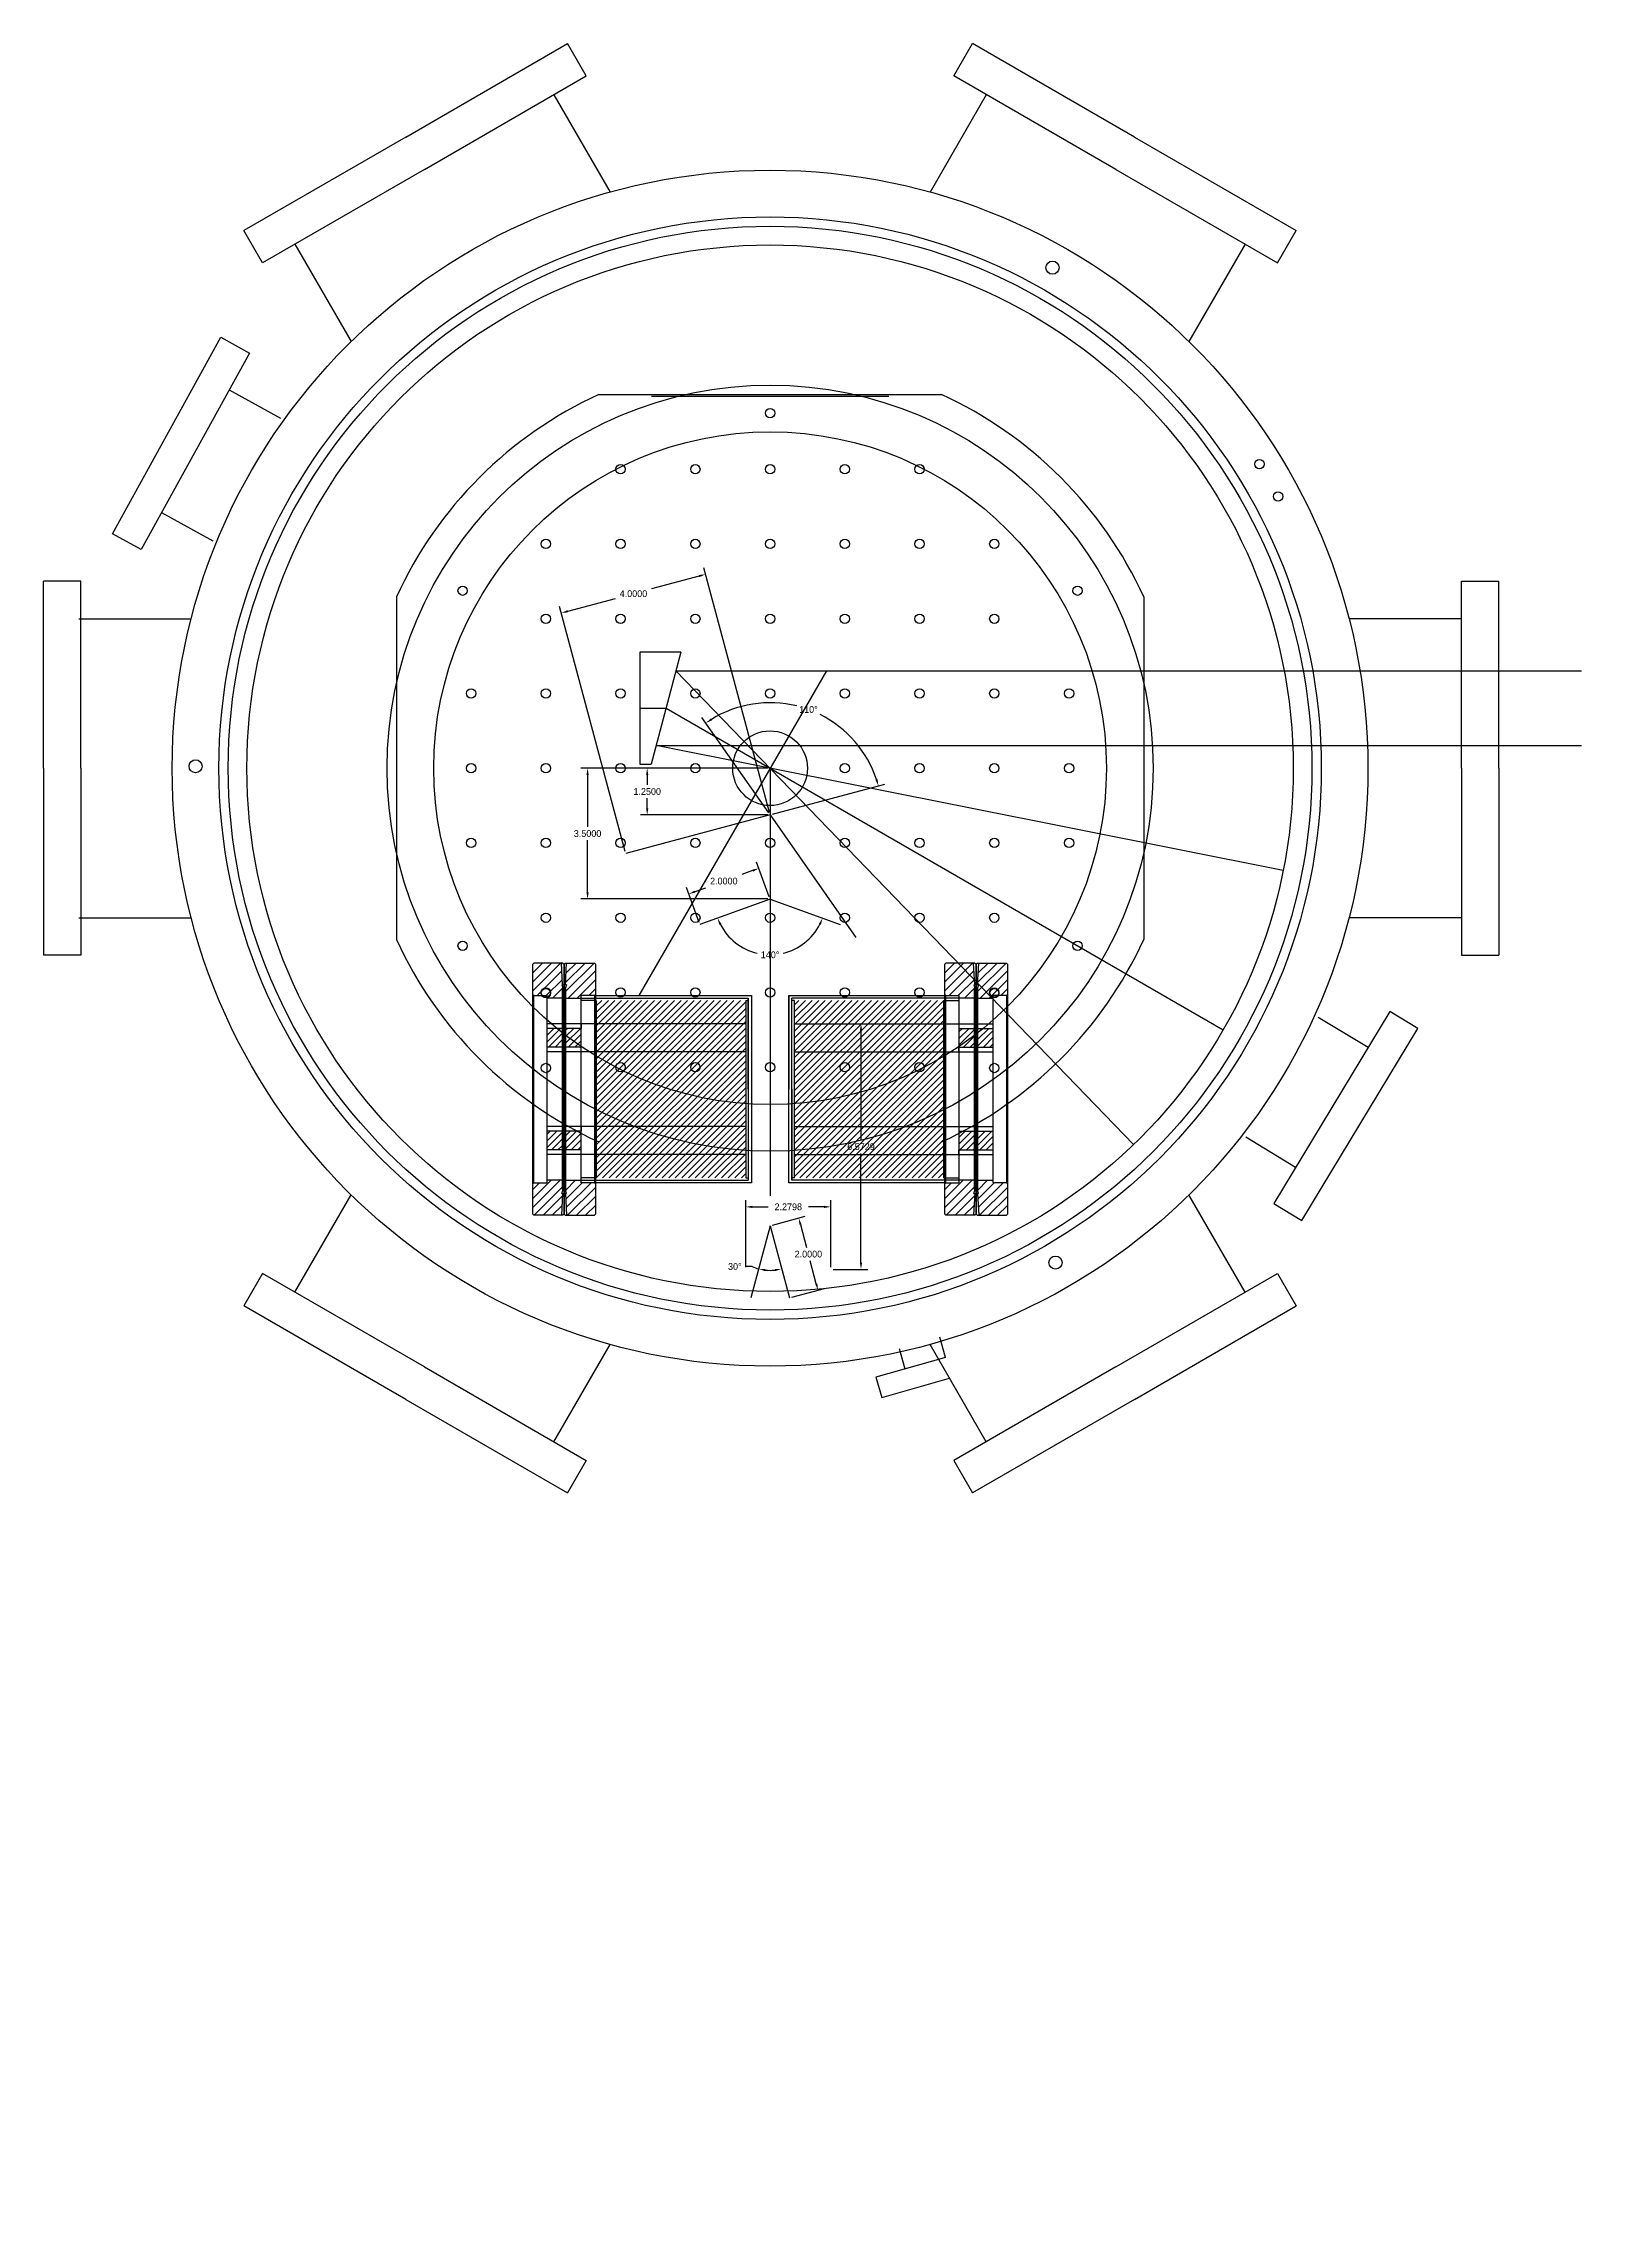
# Model space of a CAD drawing. Header units: inches. Extents: x -116 to 250, y -285 to 80.
# Drawn here: x -116.1 to -74.2, y -48 to 10.4 of the extents above; entities that cross this region are included whole.
import ezdxf

# ---------------------------------------------------------------- set-up
doc = ezdxf.new("R2010")
doc.units = ezdxf.units.IN
doc.header["$MEASUREMENT"] = 0
doc.layers.add('trajectories', color=3, linetype='Continuous')
doc.dimstyles.get("Standard").update_dxf_attribs({"dimtxt": 0.18, "dimasz": 0.18, "dimexe": 0.18, "dimexo": 0.0625, "dimgap": 0.09, "dimtad": 0, "dimtih": 1, "dimtoh": 1, "dimdec": 4, "dimzin": 0, "dimdsep": 46, "dimtxsty": 'Standard', "dimcen": 0.09, "dimadec": 0, "dimazin": 0, "dimtfac": 1, "dimtdec": 4, "dimtofl": 0, "dimtmove": 0, "dimatfit": 3, "dimfxl": 1, "dimtolj": 1, "dimtzin": 0, "dimarcsym": 0})
pattern_1 = [(45, (-186.16538, -8.533), (-0.08838835, 0.08838835), [])]
pattern_2 = [(225, (-7.09559, -26.71678), (0.08838835, -0.08838835), [])]

# ---------------------------------------------------------------- blocks, each defined once
blk = doc.blocks.new('*D18')
at = {"color": 0, "lineweight": -2, "transparency": 16777216}
for p, q in [((-96.693, -9.036), (-100.099, -9.036)), ((-99.919, -9.216), (-99.919, -9.481)), ((-99.919, -10.106), (-99.919, -9.841)), ((-96.693, -10.286), (-100.099, -10.286))]:
    blk.add_line(p, q, dxfattribs=at)
at = {"color": 0, "transparency": 16777216}
for points in [[(-99.949, -9.216), (-99.889, -9.216), (-99.919, -9.036)], [(-99.949, -10.106), (-99.889, -10.106), (-99.919, -10.286)]]:
    blk.add_solid(points, dxfattribs=at)
at = {"layer": 'Defpoints', "color": 0, "transparency": 16777216}
for p in [(-99.919, -9.036), (-96.63, -9.036), (-96.63, -10.286)]:
    blk.add_point(p, dxfattribs=at)
at = {"color": 0, "transparency": 16777216, "insert": (-99.919, -9.661), "char_height": 0.18, "attachment_point": 5}
blk.add_mtext('\\A1;1.2500', dxfattribs=at)
blk = doc.blocks.new('*D19')
at = {"color": 0, "lineweight": -2, "transparency": 16777216}
for p, q in [((-96.693, -9.036), (-101.695, -9.036)), ((-101.515, -9.216), (-101.515, -10.606)), ((-101.515, -12.356), (-101.515, -10.966)), ((-96.693, -12.536), (-101.695, -12.536))]:
    blk.add_line(p, q, dxfattribs=at)
at = {"color": 0, "transparency": 16777216}
for points in [[(-101.545, -9.216), (-101.485, -9.216), (-101.515, -9.036)], [(-101.545, -12.356), (-101.485, -12.356), (-101.515, -12.536)]]:
    blk.add_solid(points, dxfattribs=at)
at = {"layer": 'Defpoints', "color": 0, "transparency": 16777216}
for p in [(-96.63, -9.036), (-101.515, -12.536), (-96.63, -12.536)]:
    blk.add_point(p, dxfattribs=at)
at = {"color": 0, "transparency": 16777216, "insert": (-101.515, -10.786), "char_height": 0.18, "attachment_point": 5}
blk.add_mtext('\\A1;3.5000', dxfattribs=at)
blk = doc.blocks.new('*D20')
at = {"color": 0, "lineweight": -2, "transparency": 16777216}
for p, q in [((-96.666, -10.235), (-98.455, -7.681)), ((-96.57, -10.27), (-93.558, -9.463))]:
    blk.add_line(p, q, dxfattribs=at)
for start, end in [(76.28803, 121.56242), (18.43758, 63.44868)]:
    blk.add_arc((-96.63, -10.286), 3.001, start, end, dxfattribs=at)
at = {"color": 0, "transparency": 16777216}
for points in [[(-98.185, -7.755), (-98.218, -7.705), (-98.352, -7.828)], [(-93.755, -9.329), (-93.813, -9.346), (-93.732, -9.51)]]:
    blk.add_solid(points, dxfattribs=at)
at = {"layer": 'Defpoints', "color": 0, "transparency": 16777216}
for p in [(-94.769, -7.933), (-96.63, -10.286), (-96.63, -10.286), (-100.494, -11.322), (-94.336, -13.563)]:
    blk.add_point(p, dxfattribs=at)
at = {"color": 0, "transparency": 16777216, "insert": (-95.604, -7.467), "char_height": 0.18, "attachment_point": 5}
blk.add_mtext('\\A1;110°', dxfattribs=at)
blk = doc.blocks.new('*D21')
at = {"color": 0, "lineweight": -2, "transparency": 16777216}
for start, end in [(206.90546, 256.65214), (283.34786, 333.09454)]:
    blk.add_arc((-96.63, -12.536), 1.494, start, end, dxfattribs=at)
at = {"color": 0, "transparency": 16777216}
for points in [[(-97.991, -13.225), (-97.936, -13.201), (-98.035, -13.047)], [(-95.325, -13.201), (-95.27, -13.225), (-95.226, -13.047)]]:
    blk.add_solid(points, dxfattribs=at)
at = {"layer": 'Defpoints', "color": 0, "transparency": 16777216}
for p in [(-96.63, -12.536), (-96.63, -12.536), (-98.51, -13.22), (-94.751, -13.22), (-97.222, -13.909)]:
    blk.add_point(p, dxfattribs=at)
at = {"color": 0, "transparency": 16777216, "insert": (-96.63, -14.031), "char_height": 0.18, "attachment_point": 5}
blk.add_mtext('\\A1;140°', dxfattribs=at)
blk = doc.blocks.new('*D22')
at = {"color": 0, "lineweight": -2, "transparency": 16777216}
for p, q in [((-98.53, -3.895), (-99.807, -4.237)), ((-96.647, -10.226), (-98.402, -3.674)), ((-102.045, -4.837), (-100.767, -4.494)), ((-100.51, -11.261), (-102.266, -4.709))]:
    blk.add_line(p, q, dxfattribs=at)
at = {"color": 0, "transparency": 16777216}
for points in [[(-98.537, -3.866), (-98.522, -3.924), (-98.356, -3.848)], [(-102.053, -4.808), (-102.038, -4.866), (-102.219, -4.883)]]:
    blk.add_solid(points, dxfattribs=at)
at = {"layer": 'Defpoints', "color": 0, "transparency": 16777216}
for p in [(-98.356, -3.848), (-96.63, -10.286), (-100.494, -11.322)]:
    blk.add_point(p, dxfattribs=at)
at = {"color": 0, "transparency": 16777216, "insert": (-100.287, -4.366), "char_height": 0.18, "attachment_point": 5}
blk.add_mtext('\\A1;4.0000', dxfattribs=at)
blk = doc.blocks.new('*D23')
at = {"color": 0, "lineweight": -2, "transparency": 16777216}
for p, q in [((-96.652, -12.478), (-96.99, -11.547)), ((-98.531, -13.162), (-98.87, -12.231)), ((-98.639, -12.339), (-98.349, -12.233)), ((-97.098, -11.778), (-97.389, -11.884))]:
    blk.add_line(p, q, dxfattribs=at)
at = {"color": 0, "transparency": 16777216}
for points in [[(-97.108, -11.75), (-97.088, -11.806), (-96.929, -11.716)], [(-98.649, -12.311), (-98.629, -12.367), (-98.808, -12.4)]]:
    blk.add_solid(points, dxfattribs=at)
at = {"layer": 'Defpoints', "color": 0, "transparency": 16777216}
for p in [(-98.808, -12.4), (-96.63, -12.536), (-98.51, -13.22)]:
    blk.add_point(p, dxfattribs=at)
at = {"color": 0, "transparency": 16777216, "insert": (-97.869, -12.058), "char_height": 0.18, "attachment_point": 5}
blk.add_mtext('\\A1;2.0000', dxfattribs=at)
blk = doc.blocks.new('*D24')
at = {"color": 0, "lineweight": -2, "transparency": 16777216}
blk.add_line((-97.109, -22.371), (-97.289, -22.371), dxfattribs=at)
for start, end in [(246.35138, 255), (263.64862, 276.35138)]:
    blk.add_arc((-96.63, -21.278), 1.194, start, end, dxfattribs=at)
at = {"color": 0, "transparency": 16777216}
for points in [[(-96.768, -22.494), (-96.757, -22.435), (-96.939, -22.431)], [(-96.504, -22.435), (-96.493, -22.494), (-96.322, -22.431)]]:
    blk.add_solid(points, dxfattribs=at)
at = {"layer": 'Defpoints', "color": 0, "transparency": 16777216}
for p in [(-96.63, -21.278), (-96.63, -21.278), (-96.526, -22.467), (-97.148, -23.21), (-96.113, -23.21)]:
    blk.add_point(p, dxfattribs=at)
at = {"color": 0, "transparency": 16777216, "insert": (-97.574, -22.371), "char_height": 0.18, "attachment_point": 5}
blk.add_mtext('\\A1;30°', dxfattribs=at)
blk = doc.blocks.new('*D25')
at = {"color": 0, "lineweight": -2, "transparency": 16777216}
for p, q in [((-96.57, -21.262), (-95.691, -21.026)), ((-95.818, -21.247), (-95.654, -21.859)), ((-95.394, -22.831), (-95.558, -22.219)), ((-96.052, -23.194), (-95.173, -22.958))]:
    blk.add_line(p, q, dxfattribs=at)
at = {"color": 0, "transparency": 16777216}
for points in [[(-95.789, -21.239), (-95.847, -21.254), (-95.865, -21.073)], [(-95.365, -22.823), (-95.423, -22.839), (-95.347, -23.005)]]:
    blk.add_solid(points, dxfattribs=at)
at = {"layer": 'Defpoints', "color": 0, "transparency": 16777216}
for p in [(-96.63, -21.278), (-96.113, -23.21), (-95.347, -23.005)]:
    blk.add_point(p, dxfattribs=at)
at = {"color": 0, "transparency": 16777216, "insert": (-95.606, -22.039), "char_height": 0.18, "attachment_point": 5}
blk.add_mtext('\\A1;2.0000', dxfattribs=at)
blk = doc.blocks.new('*D70')
at = {"layer": 'Defpoints', "color": 0, "transparency": 16777216}
for p in [(-95.004, -15.875), (-94.198, -15.875), (-95.004, -22.448), (9.923, -181.559), (11.465, -181.696)]:
    blk.add_point(p, dxfattribs=at)
at = {"layer": 'trajectories', "color": 0, "lineweight": -2, "transparency": 16777216}
for p, q in [((-94.941, -15.875), (-94.018, -15.875)), ((-94.198, -16.055), (-94.198, -18.982)), ((-94.198, -22.268), (-94.198, -19.342)), ((-94.941, -22.448), (-94.018, -22.448)), ((9.205, -181.495), (9.744, -181.543)), ((11.375, -181.696), (11.555, -181.696)), ((11.465, -181.786), (11.465, -181.606))]:
    blk.add_line(p, q, dxfattribs=at)
at = {"layer": 'trajectories', "color": 0, "transparency": 16777216}
for points in [[(-94.228, -16.055), (-94.168, -16.055), (-94.198, -15.875)], [(-94.228, -22.268), (-94.168, -22.268), (-94.198, -22.448)], [(9.746, -181.513), (9.741, -181.573), (9.923, -181.559)]]:
    blk.add_solid(points, dxfattribs=at)
at = {"layer": 'trajectories', "color": 0, "transparency": 16777216, "char_height": 0.18, "attachment_point": 5}
for s, insert in [('\\A1;6.5729', (-94.198, -19.162)), ('\\A1;R1.5482', (8.605, -181.495))]:
    blk.add_mtext(s, dxfattribs=dict(at, insert=insert))
blk = doc.blocks.new('*D71')
at = {"layer": 'Defpoints', "color": 0, "transparency": 16777216}
for p in [(-95.004, -20.774), (-97.283, -22.448), (-95.004, -22.448), (2.429, -183.244), (11.465, -183.244), (11.465, -184.062)]:
    blk.add_point(p, dxfattribs=at)
at = {"layer": 'trajectories', "color": 0, "lineweight": -2, "transparency": 16777216}
for p, q in [((-97.283, -22.386), (-97.283, -20.594)), ((-97.103, -20.774), (-96.684, -20.774)), ((-95.184, -20.774), (-95.604, -20.774)), ((-95.004, -22.386), (-95.004, -20.594)), ((2.429, -183.307), (2.429, -184.242)), ((11.465, -183.307), (11.465, -184.242)), ((2.609, -184.062), (6.437, -184.062)), ((11.285, -184.062), (7.457, -184.062))]:
    blk.add_line(p, q, dxfattribs=at)
at = {"layer": 'trajectories', "color": 0, "transparency": 16777216}
for points in [[(-97.103, -20.744), (-97.103, -20.804), (-97.283, -20.774)], [(-95.184, -20.744), (-95.184, -20.804), (-95.004, -20.774)], [(2.609, -184.032), (2.609, -184.092), (2.429, -184.062)], [(11.285, -184.032), (11.285, -184.092), (11.465, -184.062)]]:
    blk.add_solid(points, dxfattribs=at)
at = {"layer": 'trajectories', "color": 0, "transparency": 16777216, "char_height": 0.18, "attachment_point": 5}
for s, insert in [('\\A1;2.2798', (-96.144, -20.774)), ('\\A1;9.0360', (6.947, -184.062))]:
    blk.add_mtext(s, dxfattribs=dict(at, insert=insert))

msp = doc.modelspace()

# ---------------------------------------------------------------- hatches: boundary and pattern name
h = msp.add_hatch()
h.set_pattern_fill('ANSI31', color=1)
h.set_pattern_definition(pattern_1)
h.paths.add_polyline_path([(-97.28349, -15.25009), (-101.28349, -15.25009), (-101.28349, -15.87509), (-97.28349, -15.87509)])
h.paths.add_polyline_path([(-97.28349, -15.87509), (-101.28349, -15.87509), (-101.28349, -16.62509), (-97.28349, -16.62509)])
h.paths.add_polyline_path([(-97.28349, -16.62509), (-101.28349, -16.62509), (-101.28349, -17.62509), (-97.28349, -17.62509)])
h.paths.add_polyline_path([(-97.28349, -17.62509), (-101.28349, -17.62509), (-101.28349, -18.62509), (-97.28349, -18.62509)])
h.paths.add_polyline_path([(-97.28349, -18.62509), (-101.28349, -18.62509), (-101.28349, -19.37509), (-97.28349, -19.37509)])
h.paths.add_polyline_path([(-97.28349, -19.37509), (-101.28349, -19.37509), (-101.28349, -20.00008), (-97.28349, -20.00008)])
h = msp.add_hatch()
h.set_pattern_fill('ANSI31', color=1, angle=180)
h.set_pattern_definition(pattern_2)
h.paths.add_polyline_path([(-95.97749, -19.99969), (-91.97749, -19.99969), (-91.97749, -19.37469), (-95.97749, -19.37469)])
h.paths.add_polyline_path([(-95.97749, -19.37469), (-91.97749, -19.37469), (-91.97749, -18.62469), (-95.97749, -18.62469)])
h.paths.add_polyline_path([(-95.97749, -18.62469), (-91.97749, -18.62469), (-91.97749, -17.62469), (-95.97749, -17.62469)])
h.paths.add_polyline_path([(-95.97749, -17.62469), (-91.97749, -17.62469), (-91.97749, -16.62469), (-95.97749, -16.62469)])
h.paths.add_polyline_path([(-95.97749, -16.62469), (-91.97749, -16.62469), (-91.97749, -15.87469), (-95.97749, -15.87469)])
h.paths.add_polyline_path([(-95.97749, -15.87469), (-91.97749, -15.87469), (-91.97749, -15.2497), (-95.97749, -15.2497)])
h = msp.add_hatch()
h.set_pattern_fill('ANSI31', color=256)
h.set_pattern_definition(pattern_1)
h.paths.add_polyline_path([(-102.09349, -16.50009), (-101.68349, -16.50009), (-101.68349, -16.00009), (-102.09349, -16.00009)])
h.paths.add_polyline_path([(-102.19349, -16.50009), (-102.19349, -16.00009), (-102.60349, -16.00009), (-102.60349, -16.50009)])
h.paths.add_polyline_path([(-102.19349, -19.25009), (-102.19349, -18.75009), (-102.60349, -18.75009), (-102.60349, -19.25009)])
h.paths.add_polyline_path([(-101.68349, -18.75009), (-102.09349, -18.75009), (-102.09349, -19.25009), (-101.68349, -19.25009)])
h = msp.add_hatch()
h.set_pattern_fill('ANSI31', color=256, angle=180)
h.set_pattern_definition(pattern_2)
h.paths.add_polyline_path([(-91.16749, -18.74969), (-91.57749, -18.74969), (-91.57749, -19.24969), (-91.16749, -19.24969)])
h.paths.add_polyline_path([(-91.06749, -18.74969), (-91.06749, -19.24969), (-90.65749, -19.24969), (-90.65749, -18.74969)])
h.paths.add_polyline_path([(-91.06749, -15.99969), (-91.06749, -16.49969), (-90.65749, -16.49969), (-90.65749, -15.99969)])
h.paths.add_polyline_path([(-91.57749, -16.49969), (-91.16749, -16.49969), (-91.16749, -15.99969), (-91.57749, -15.99969)])

# ---------------------------------------------------------------- linework, layer by layer
for p, q in [((-106.38049, 7.85114), (-102.05036, 10.35114)), ((-101.55036, 9.48511), (-102.05036, 10.35114)), ((-91.71061, 9.48511), (-91.21061, 10.35114)), ((-86.88049, 7.85114), (-91.21061, 10.35114)), ((-105.88049, 6.98511), (-101.55036, 9.48511)), ((-87.38049, 6.98511), (-91.71061, 9.48511)), ((-102.41639, 8.98511), (-100.91235, 6.38005)), ((-90.84459, 8.98511), (-92.34862, 6.38005)), ((-90.84459, 8.98511), (-92.34862, 6.38005)), ((-106.38049, 7.85114), (-110.71061, 5.35114)), ((-86.88049, 7.85114), (-82.55036, 5.35114)), ((-105.88049, 6.98511), (-110.21061, 4.48511)), ((-87.38049, 6.98511), (-83.05036, 4.48511)), ((-110.21061, 4.48511), (-110.71061, 5.35114)), ((-83.05036, 4.48511), (-82.55036, 5.35114)), ((-109.34459, 4.98511), (-107.84056, 2.38005)), ((-83.91639, 4.98511), (-85.42042, 2.38005)), ((-83.91639, 4.98511), (-85.42042, 2.38005)), ((-111.10488, 1.08536), (-109.73658, 0.33093)), ((-101.21306, 0.96364), (-92.04791, 0.96364)), ((-93.45399, 0.90544), (-99.80699, 0.90544)), ((-112.77644, -0.13413), (-112.77644, -0.13413)), ((-112.9155, -2.19857), (-111.5472, -2.95299)), ((-116.07181, -9.03636), (-116.07181, -4.03636)), ((-115.07181, -4.03636), (-116.07181, -4.03636)), ((-115.07181, -9.03636), (-115.07181, -4.03636)), ((-78.13049, -9.03636), (-78.13049, -4.03636)), ((-78.13049, -4.03636), (-77.13049, -4.03636)), ((-77.13049, -9.03636), (-77.13049, -4.03636)), ((-106.63049, -4.45378), (-106.63049, -13.61893)), ((-86.63049, -4.45378), (-86.63049, -13.61893)), ((-115.13049, -5.03636), (-112.12242, -5.03636)), ((-78.13049, -5.03636), (-81.13855, -5.03636)), ((-78.13049, -5.03636), (-81.13855, -5.03636)), ((-95.12494, -6.42868), (-100.14293, -15.12009)), ((-99.41507, -7.42868), (-84.50613, -16.03636)), ((-116.07181, -9.03636), (-116.07181, -14.03636)), ((-115.07181, -9.03636), (-115.07181, -14.03636)), ((-96.63049, -9.03636), (-96.63049, -20.47959)), ((-78.13049, -9.03636), (-78.13049, -14.03636)), ((-77.13049, -9.03636), (-77.13049, -14.03636)), ((-96.63049, -10.28636), (-100.49419, -11.32163)), ((-96.63049, -10.28636), (-94.33618, -13.56296)), ((-96.63049, -12.53638), (-98.50987, -13.22042)), ((-96.63049, -12.53638), (-94.7511, -13.22042)), ((-115.13049, -13.03636), (-112.12242, -13.03636)), ((-78.13049, -13.03636), (-81.13855, -13.03636)), ((-78.13049, -13.03636), (-81.13855, -13.03636)), ((-115.07181, -14.03636), (-116.07181, -14.03636)), ((-102.14349, -14.28024), (-102.14349, -17.62509)), ((-78.13049, -14.03636), (-77.13049, -14.03636)), ((-101.33349, -15.12009), (-97.21349, -15.12009)), ((-97.21349, -15.12009), (-97.13049, -15.1197)), ((-97.13049, -15.1197), (-97.13049, -20.13008)), ((-96.13049, -20.13008), (-96.13049, -15.1197)), ((-96.13049, -15.1197), (-96.04749, -15.1197)), ((-96.13049, -15.1197), (-96.13049, -17.6249)), ((-96.04749, -15.1197), (-91.92749, -15.11969)), ((-101.68349, -15.19009), (-97.21349, -15.19009)), ((-97.28349, -15.25009), (-97.28349, -15.87509)), ((-97.21349, -17.62508), (-97.21349, -15.19009)), ((-97.21349, -15.19009), (-97.21349, -17.62509)), ((-96.04749, -17.6247), (-96.04749, -15.18969)), ((-91.57749, -15.18969), (-96.04749, -15.18969)), ((-80.62763, -16.51069), (-81.96513, -15.70292)), ((-101.68349, -15.87509), (-102.60349, -15.87509)), ((-101.68349, -16.00009), (-102.60349, -16.00009)), ((-101.68349, -15.87509), (-101.68349, -16.00009)), ((-91.57749, -15.87469), (-91.57749, -15.99969)), ((-91.57749, -15.87469), (-90.65749, -15.87469)), ((-91.57749, -15.99969), (-90.65749, -15.99969)), ((-101.68349, -16.50009), (-102.60349, -16.50009)), ((-101.68349, -16.62509), (-102.60349, -16.62509)), ((-101.68349, -16.62509), (-101.68349, -16.50009)), ((-91.57749, -16.62469), (-91.57749, -16.49969)), ((-91.57749, -16.49969), (-90.65749, -16.49969)), ((-91.57749, -16.62469), (-90.65749, -16.62469)), ((-97.21349, -17.62508), (-97.21349, -20.06009)), ((-96.04749, -20.05969), (-96.04749, -17.62469)), ((-96.04749, -17.6247), (-96.04749, -20.05969)), ((-91.11749, -20.96954), (-91.11749, -17.62469)), ((-101.68349, -18.62509), (-102.60349, -18.62509)), ((-101.68349, -18.62509), (-101.68349, -18.75009)), ((-91.57749, -18.62469), (-91.57749, -18.74969)), ((-91.57749, -18.62469), (-90.65749, -18.62469)), ((-101.68349, -18.75009), (-102.60349, -18.75009)), ((-101.68349, -19.25009), (-102.60349, -19.25009)), ((-101.68349, -19.37509), (-101.68349, -19.25009)), ((-91.57749, -18.74969), (-90.65749, -18.74969)), ((-91.57749, -19.37469), (-91.57749, -19.24969)), ((-91.57749, -19.24969), (-90.65749, -19.24969)), ((-82.56628, -19.7207), (-83.90378, -18.91293)), ((-101.68349, -19.37509), (-102.60349, -19.37509)), ((-95.97749, -19.99969), (-95.97749, -19.37469)), ((-91.57749, -19.37469), (-90.65749, -19.37469)), ((-101.68349, -20.06009), (-97.21349, -20.06009)), ((-97.21349, -20.13008), (-101.33349, -20.13009)), ((-97.13049, -20.13008), (-97.21349, -20.13008)), ((-96.04749, -20.12969), (-96.13049, -20.13008)), ((-91.57749, -20.05969), (-96.04749, -20.05969)), ((-91.92749, -20.12969), (-96.04749, -20.12969)), ((-109.34459, -23.05783), (-107.84056, -20.45276)), ((-83.91639, -23.05783), (-85.42042, -20.45276)), ((-96.63049, -21.27797), (-97.14813, -23.20982)), ((-96.63049, -21.27797), (-96.11285, -23.20982)), ((-110.21061, -22.55783), (-110.71061, -23.42385)), ((-105.88049, -25.05783), (-110.21061, -22.55783)), ((-87.38049, -25.05783), (-83.05036, -22.55783)), ((-83.05036, -22.55783), (-82.55036, -23.42385)), ((-106.38049, -25.92385), (-110.71061, -23.42385)), ((-86.88049, -25.92385), (-82.55036, -23.42385)), ((-102.41639, -27.05783), (-100.91235, -24.45276)), ((-90.84459, -27.05783), (-92.34862, -24.45276)), ((-91.93466, -24.80512), (-92.08837, -24.26403)), ((-105.88049, -25.05783), (-101.55036, -27.55783)), ((-93.01684, -25.11254), (-93.17055, -24.57145)), ((-87.38049, -25.05783), (-91.71061, -27.55783)), ((-106.38049, -25.92385), (-102.05036, -28.42385)), ((-86.88049, -25.92385), (-91.21061, -28.42385)), ((-101.55036, -27.55783), (-102.05036, -28.42385)), ((-91.71061, -27.55783), (-91.21061, -28.42385))]:
    msp.add_line(p, q)
at = {"color": 2}
for p, q in [((-99.01699, -5.92868), (-100.11699, -5.92868)), ((-100.11699, -5.92868), (-100.11699, -8.92868)), ((-100.11699, -5.92868), (-100.11699, -7.42868)), ((-99.01699, -5.92868), (-99.81699, -8.92868)), ((-100.11699, -7.42868), (-99.41507, -7.42868)), ((-100.11699, -8.92868), (-99.81699, -8.92868))]:
    msp.add_line(p, q, dxfattribs=at)
at = {"color": 1}
for p, q in [((-99.15032, -6.42868), (-74.91699, -6.42868)), ((-99.15032, -6.42868), (-86.90201, -19.10397)), ((-99.68366, -8.42868), (-74.91699, -8.42868)), ((-82.89981, -11.7692), (-99.68366, -8.42868))]:
    msp.add_line(p, q, dxfattribs=at)
at = {"color": 2, "linetype": 'Continuous'}
for p, q in [((-102.2363, -14.25009), (-102.98349, -14.99728)), ((-102.47786, -14.25009), (-102.98349, -14.75572)), ((-102.71942, -14.25009), (-102.98349, -14.51416)), ((-102.20136, -14.45671), (-102.86474, -15.12009)), ((-102.10208, -14.77099), (-101.58118, -14.25009)), ((-102.09349, -15.00395), (-101.33962, -14.25009)), ((-102.08872, -14.51607), (-101.82274, -14.25009)), ((-102.07536, -14.26115), (-102.0643, -14.25009)), ((-102.03806, -15.19009), (-101.30349, -14.45551)), ((-91.2103, -14.24969), (-91.95749, -14.99687)), ((-91.45186, -14.24969), (-91.95749, -14.75532)), ((-91.69342, -14.24969), (-91.95749, -14.51376)), ((-91.17537, -14.45631), (-91.83875, -15.11969)), ((-91.07608, -14.77058), (-90.55518, -14.24968)), ((-91.06749, -15.00355), (-90.31362, -14.24968)), ((-91.06272, -14.51567), (-90.79674, -14.24968)), ((-91.04936, -14.26075), (-91.0383, -14.24968)), ((-91.01206, -15.18968), (-90.27749, -14.45511)), ((-102.18934, -14.68624), (-102.62319, -15.12009)), ((-102.17806, -14.91653), (-102.45163, -15.19009)), ((-101.7965, -15.19009), (-101.30349, -14.69707)), ((-101.48495, -15.12009), (-101.30349, -14.93863)), ((-91.16334, -14.68584), (-91.59719, -15.11969)), ((-91.15207, -14.91613), (-91.42563, -15.18969)), ((-90.77051, -15.18968), (-90.27749, -14.69666)), ((-90.45895, -15.11968), (-90.27749, -14.93822)), ((-102.19349, -15.17351), (-102.21007, -15.19009)), ((-91.16749, -15.17311), (-91.18407, -15.18969)), ((-102.24891, -20.06009), (-102.98349, -20.79467)), ((-102.49047, -20.06009), (-102.98349, -20.55311)), ((-102.80203, -20.13009), (-102.98349, -20.31156)), ((-102.19349, -20.24623), (-102.94735, -21.00009)), ((-102.10891, -20.33365), (-101.83534, -20.06009)), ((-102.09764, -20.56394), (-101.66379, -20.13009)), ((-102.09349, -20.07667), (-102.0769, -20.06009)), ((-102.08561, -20.79347), (-101.42223, -20.13009)), ((-102.05067, -21.00009), (-101.30349, -20.2529)), ((-91.22291, -20.05969), (-91.95749, -20.79427)), ((-91.46447, -20.05969), (-91.95749, -20.55271)), ((-91.77603, -20.12969), (-91.95749, -20.31115)), ((-91.16749, -20.24583), (-91.92135, -20.99969)), ((-91.08291, -20.33325), (-90.80935, -20.05968)), ((-91.07164, -20.56354), (-90.63779, -20.12968)), ((-91.06749, -20.07627), (-91.0509, -20.05968)), ((-91.05961, -20.79306), (-90.39623, -20.12968)), ((-91.02467, -20.99968), (-90.27749, -20.2525)), ((-102.18489, -20.47919), (-102.70579, -21.00009)), ((-102.19825, -20.73411), (-102.46423, -21.00009)), ((-102.21161, -20.98903), (-102.22268, -21.00009)), ((-101.80911, -21.00009), (-101.30349, -20.49446)), ((-101.56755, -21.00009), (-101.30349, -20.73602)), ((-91.1589, -20.47879), (-91.67979, -20.99969)), ((-91.17226, -20.73371), (-91.43824, -20.99969)), ((-91.18561, -20.98863), (-91.19668, -20.99969)), ((-90.78311, -20.99968), (-90.27749, -20.49406)), ((-90.54155, -20.99968), (-90.27749, -20.73562))]:
    msp.add_line(p, q, dxfattribs=at)
at = {"color": 7, "linetype": 'Continuous'}
for p, q in [((-102.95349, -14.25009), (-102.98349, -14.28009)), ((-102.98349, -20.97009), (-102.98349, -14.28009)), ((-102.21219, -14.25009), (-102.95349, -14.25009)), ((-102.18153, -14.83509), (-102.21219, -14.25009)), ((-102.17349, -14.25024), (-102.21219, -14.25024)), ((-102.17349, -14.25024), (-102.14349, -14.28024)), ((-102.14349, -14.28023), (-102.11349, -14.25023)), ((-102.14349, -14.28023), (-102.14349, -20.96994)), ((-102.14349, -20.96995), (-102.14349, -14.28024)), ((-102.11349, -14.25023), (-102.07479, -14.25023)), ((-102.10544, -14.83509), (-102.07478, -14.25009)), ((-102.07478, -14.25009), (-101.33349, -14.25009)), ((-101.33349, -14.25009), (-101.30349, -14.28009)), ((-101.30349, -14.28009), (-101.30349, -20.97009)), ((-91.92749, -14.24969), (-91.95749, -14.27969)), ((-91.95749, -20.96969), (-91.95749, -14.27969)), ((-91.18619, -14.24969), (-91.92749, -14.24969)), ((-91.15554, -14.83469), (-91.18619, -14.24969)), ((-91.14749, -14.24984), (-91.18619, -14.24984)), ((-91.14749, -14.24984), (-91.11749, -14.27984)), ((-91.11749, -14.27983), (-91.08749, -14.24983)), ((-91.11749, -14.27983), (-91.11749, -20.96954)), ((-91.11749, -20.96955), (-91.11749, -14.27984)), ((-91.08749, -14.24983), (-91.04879, -14.24983)), ((-91.07944, -14.83468), (-91.04878, -14.24968)), ((-91.04878, -14.24968), (-90.30749, -14.24968)), ((-90.30749, -14.24968), (-90.27749, -14.27968)), ((-90.27749, -14.27968), (-90.27749, -20.96968)), ((-102.98349, -15.09009), (-102.95349, -15.12009)), ((-102.95349, -15.12009), (-102.60349, -15.12009)), ((-102.95349, -20.13009), (-102.95349, -15.12009)), ((-102.60349, -15.12009), (-102.60349, -20.13009)), ((-102.2077, -14.83509), (-102.18153, -14.83509)), ((-102.2077, -14.83509), (-102.16949, -14.94009)), ((-102.19349, -14.94009), (-102.16949, -14.94009)), ((-102.19349, -14.94009), (-102.19349, -20.31009)), ((-102.18153, -14.83527), (-102.14349, -14.83527)), ((-102.16949, -14.94009), (-102.16949, -20.31009)), ((-102.10545, -14.83526), (-102.14349, -14.83526)), ((-102.07927, -14.83509), (-102.11749, -14.94009)), ((-102.11749, -20.31009), (-102.11749, -14.94009)), ((-102.09349, -14.94009), (-102.11749, -14.94009)), ((-102.07927, -14.83509), (-102.10544, -14.83509)), ((-102.09349, -20.31009), (-102.09349, -14.94009)), ((-101.68349, -20.13009), (-101.68349, -15.12009)), ((-101.33349, -15.12009), (-101.68349, -15.12009)), ((-101.30349, -15.09009), (-101.33349, -15.12009)), ((-101.33349, -15.12009), (-101.33349, -20.13009)), ((-91.95749, -15.08969), (-91.92749, -15.11969)), ((-91.92749, -15.11969), (-91.57749, -15.11969)), ((-91.92749, -20.12969), (-91.92749, -15.11969)), ((-91.57749, -15.11969), (-91.57749, -20.12969)), ((-91.1817, -14.83469), (-91.15554, -14.83469)), ((-91.1817, -14.83469), (-91.14349, -14.93969)), ((-91.16749, -14.93969), (-91.14349, -14.93969)), ((-91.16749, -14.93969), (-91.16749, -20.30969)), ((-91.15553, -14.83487), (-91.11749, -14.83487)), ((-91.14349, -14.93969), (-91.14349, -20.30969)), ((-91.07945, -14.83486), (-91.11749, -14.83486)), ((-91.05327, -14.83468), (-91.09149, -14.93968)), ((-91.09149, -20.30968), (-91.09149, -14.93968)), ((-91.06749, -14.93968), (-91.09149, -14.93968)), ((-91.05327, -14.83468), (-91.07944, -14.83468)), ((-91.06749, -20.30968), (-91.06749, -14.93968)), ((-90.65749, -20.12968), (-90.65749, -15.11968)), ((-90.30749, -15.11968), (-90.65749, -15.11968)), ((-90.27749, -15.08968), (-90.30749, -15.11968)), ((-90.30749, -15.11968), (-90.30749, -20.12968)), ((-102.19349, -15.19009), (-102.60349, -15.19009)), ((-102.09349, -15.19009), (-101.68349, -15.19009)), ((-91.16749, -15.18969), (-91.57749, -15.18969)), ((-91.06749, -15.18968), (-90.65749, -15.18968)), ((-102.98349, -20.16009), (-102.95349, -20.13009)), ((-102.95349, -20.13009), (-102.60349, -20.13009)), ((-102.19349, -20.06009), (-102.60349, -20.06009)), ((-102.18153, -20.41509), (-102.21219, -21.00009)), ((-102.2077, -20.41509), (-102.16949, -20.31009)), ((-102.2077, -20.41509), (-102.18153, -20.41509)), ((-102.19349, -20.31009), (-102.16949, -20.31009)), ((-102.18153, -20.41492), (-102.14349, -20.41492)), ((-102.10545, -20.41491), (-102.14349, -20.41491)), ((-102.09349, -20.31009), (-102.11749, -20.31009)), ((-102.07927, -20.41509), (-102.11749, -20.31009)), ((-102.07927, -20.41509), (-102.10544, -20.41509)), ((-102.10544, -20.41509), (-102.07478, -21.00009)), ((-102.09349, -20.06009), (-101.68349, -20.06009)), ((-101.33349, -20.13009), (-101.68349, -20.13009)), ((-101.30349, -20.16009), (-101.33349, -20.13009)), ((-91.95749, -20.15969), (-91.92749, -20.12969)), ((-91.92749, -20.12969), (-91.57749, -20.12969)), ((-91.16749, -20.05969), (-91.57749, -20.05969)), ((-91.15554, -20.41469), (-91.18619, -20.99969)), ((-91.1817, -20.41469), (-91.14349, -20.30969)), ((-91.1817, -20.41469), (-91.15554, -20.41469)), ((-91.16749, -20.30969), (-91.14349, -20.30969)), ((-91.15553, -20.41452), (-91.11749, -20.41452)), ((-91.07945, -20.41451), (-91.11749, -20.41451)), ((-91.06749, -20.30968), (-91.09149, -20.30968)), ((-91.05327, -20.41468), (-91.09149, -20.30968)), ((-91.05327, -20.41468), (-91.07944, -20.41468)), ((-91.07944, -20.41468), (-91.04878, -20.99968)), ((-91.06749, -20.05968), (-90.65749, -20.05968)), ((-90.30749, -20.12968), (-90.65749, -20.12968)), ((-90.27749, -20.15968), (-90.30749, -20.12968)), ((-102.95349, -21.00009), (-102.98349, -20.97009)), ((-102.21219, -21.00009), (-102.95349, -21.00009)), ((-102.17349, -20.99995), (-102.21219, -20.99995)), ((-102.14349, -20.96995), (-102.17349, -20.99995)), ((-102.11349, -20.99994), (-102.14349, -20.96994)), ((-102.11349, -20.99994), (-102.07479, -20.99994)), ((-102.07478, -21.00009), (-101.33349, -21.00009)), ((-101.33349, -21.00009), (-101.30349, -20.97009)), ((-91.92749, -20.99969), (-91.95749, -20.96969)), ((-91.18619, -20.99969), (-91.92749, -20.99969)), ((-91.14749, -20.99955), (-91.18619, -20.99955)), ((-91.11749, -20.96955), (-91.14749, -20.99955)), ((-91.08749, -20.99954), (-91.11749, -20.96954)), ((-91.08749, -20.99954), (-91.04879, -20.99954)), ((-91.04878, -20.99968), (-90.30749, -20.99968)), ((-90.30749, -20.99968), (-90.27749, -20.96968))]:
    msp.add_line(p, q, dxfattribs=at)
at = {"color": 4}
for p, q in [((-101.68349, -20.00008), (-101.68349, -15.25009)), ((-101.28349, -15.25009), (-101.68349, -15.25009)), ((-101.28349, -15.25009), (-101.28349, -20.00008)), ((-97.28349, -15.25009), (-97.28349, -20.00008)), ((-97.28349, -15.25009), (-97.21349, -15.25009)), ((-97.28349, -15.25009), (-97.28349, -16.62509)), ((-97.21349, -17.62509), (-97.21349, -15.25009)), ((-96.04749, -17.6247), (-96.04749, -15.2497)), ((-95.97749, -15.2497), (-96.04749, -15.2497)), ((-95.97749, -19.99969), (-95.97749, -15.2497)), ((-91.97749, -19.99969), (-91.97749, -15.2497)), ((-91.97749, -15.2497), (-91.57749, -15.2497)), ((-91.57749, -15.2497), (-91.57749, -19.99969)), ((-97.28349, -15.87509), (-101.68349, -15.87509)), ((-97.28349, -15.87509), (-101.28349, -15.87509)), ((-95.97749, -15.87469), (-91.57749, -15.87469)), ((-97.28349, -16.62509), (-101.68349, -16.62509)), ((-95.97749, -16.62469), (-91.57749, -16.62469)), ((-97.21349, -17.62508), (-97.21349, -20.00008)), ((-96.04749, -17.62469), (-96.04749, -19.99969)), ((-97.28349, -18.62509), (-101.68349, -18.62509)), ((-95.97749, -19.99969), (-95.97749, -18.62469)), ((-95.97749, -18.62469), (-91.57749, -18.62469)), ((-97.28349, -19.37509), (-101.68349, -19.37509)), ((-95.97749, -19.37469), (-91.57749, -19.37469)), ((-95.97749, -19.37469), (-91.97749, -19.37469)), ((-101.28349, -20.00008), (-101.68349, -20.00008)), ((-97.28349, -20.00008), (-97.21349, -20.00008)), ((-95.97749, -19.99969), (-96.04749, -19.99969)), ((-91.97749, -19.99969), (-91.57749, -19.99969))]:
    msp.add_line(p, q, dxfattribs=at)
for points in [[(-110.56169, 2.07053), (-113.45869, -3.18374), (-114.22494, -2.76126), (-111.32794, 2.49301)], [(-80.04604, -15.54769), (-83.14788, -20.6837), (-82.39887, -21.13605), (-79.29704, -16.00004)]]:
    msp.add_lwpolyline(points, close=True)
msp.add_lwpolyline([(-91.93466, -24.80512), (-93.79842, -25.33456), (-93.64471, -25.87565), (-91.82549, -25.35886)])
for centre, radius in [((-96.63049, -9.03636), 16), ((-96.63049, -9.03636), 14.75), ((-96.63049, -9.03636), 14.5), ((-96.63049, -9.03636), 14), ((-89.07359, 4.35569), 0.175), ((-96.63049, 0.46364), 0.125), ((-96.63049, -9.03636), 9), ((-100.63049, -1.03636), 0.125), ((-98.63049, -1.03636), 0.125), ((-96.63049, -1.03636), 0.125), ((-94.63049, -1.03636), 0.125), ((-92.63049, -1.03636), 0.125), ((-83.5363, -0.89908), 0.125), ((-83.0363, -1.7651), 0.125), ((-102.63049, -3.03636), 0.125), ((-100.63049, -3.03636), 0.125), ((-98.63049, -3.03636), 0.125), ((-96.63049, -3.03636), 0.125), ((-94.63049, -3.03636), 0.125), ((-92.63049, -3.03636), 0.125), ((-90.63049, -3.03636), 0.125), ((-104.85773, -4.28636), 0.125), ((-88.40325, -4.28636), 0.125), ((-102.63049, -5.03636), 0.125), ((-100.63049, -5.03636), 0.125), ((-98.63049, -5.03636), 0.125), ((-96.63049, -5.03636), 0.125), ((-94.63049, -5.03636), 0.125), ((-92.63049, -5.03636), 0.125), ((-90.63049, -5.03636), 0.125), ((-104.63049, -7.03636), 0.125), ((-102.63049, -7.03636), 0.125), ((-100.63049, -7.03636), 0.125), ((-98.63049, -7.03636), 0.125), ((-96.63049, -7.03636), 0.125), ((-94.63049, -7.03636), 0.125), ((-92.63049, -7.03636), 0.125), ((-90.63049, -7.03636), 0.125), ((-88.63049, -7.03636), 0.125), ((-96.63049, -9.03636), 1), ((-112.00544, -8.9853), 0.175), ((-104.63049, -9.03636), 0.125), ((-102.63049, -9.03636), 0.125), ((-100.63049, -9.03636), 0.125), ((-98.63049, -9.03636), 0.125), ((-94.63049, -9.03636), 0.125), ((-92.63049, -9.03636), 0.125), ((-90.63049, -9.03636), 0.125), ((-88.63049, -9.03636), 0.125), ((-104.63049, -11.03636), 0.125), ((-102.63049, -11.03636), 0.125), ((-100.63049, -11.03636), 0.125), ((-98.63049, -11.03636), 0.125), ((-96.63049, -11.03636), 0.125), ((-94.63049, -11.03636), 0.125), ((-92.63049, -11.03636), 0.125), ((-90.63049, -11.03636), 0.125), ((-88.63049, -11.03636), 0.125), ((-102.63049, -13.03636), 0.125), ((-100.63049, -13.03636), 0.125), ((-98.63049, -13.03636), 0.125), ((-96.63049, -13.03636), 0.125), ((-94.63049, -13.03636), 0.125), ((-92.63049, -13.03636), 0.125), ((-90.63049, -13.03636), 0.125), ((-104.85773, -13.78636), 0.125), ((-88.40325, -13.78636), 0.125), ((-102.63049, -15.03636), 0.125), ((-102.63049, -15.0581), 0.125), ((-100.63049, -15.03636), 0.125), ((-98.63049, -15.03636), 0.125), ((-96.63049, -15.03636), 0.125), ((-94.63049, -15.03636), 0.125), ((-92.63049, -15.03636), 0.125), ((-90.63049, -15.03636), 0.125), ((-90.63049, -15.0581), 0.125), ((-100.63049, -17.03636), 0.125), ((-98.63049, -17.03636), 0.125), ((-96.63049, -17.03636), 0.125), ((-94.63049, -17.03636), 0.125), ((-92.63049, -17.03636), 0.125), ((-102.63049, -17.0581), 0.125), ((-90.63049, -17.0581), 0.125), ((-88.99299, -22.26489), 0.175)]:
    msp.add_circle(centre, radius)
at = {"color": 3}
for radius in [14, 10.25]:
    msp.add_circle((-96.63049, -9.03636), radius, dxfattribs=at)
for start, end in [(114.6199773, 155.3800227), (24.6199773, 65.3800227), (204.6199773, 245.3800227), (294.6199773, 335.3800227)]:
    msp.add_arc((-96.63049, -9.03636), 11, start, end)

# ---------------------------------------------------------------- dimensions: what is measured, and where the dimension line sits
for p1, p2, distance, picture, middle in [((-100.49419, -11.32163), (-96.63049, -10.28636), 6.66551, '*D22', (-100.2875, -4.36561)), ((-96.63049, -12.53638), (-98.50987, -13.22042), -0.87258, '*D23', (-97.86862, -12.05844)), ((-96.63049, -21.27797), (-96.11285, -23.20982), 0.79274, '*D25', (-95.60594, -22.03872))]:
    dim = msp.add_aligned_dim(p1=p1, p2=p2, distance=distance, dimstyle='Standard')
    dim.commit()
    dim.dimension.update_dxf_attribs({"geometry": picture, "text_midpoint": middle})
for base, line1, line2, picture, middle in [((-94.76941, -7.93264), ((-96.63049, -10.28636), (-94.33618, -13.56296)), ((-96.63049, -10.28636), (-100.49419, -11.32163)), '*D20', (-95.60422, -7.46672)), ((-97.22239, -13.90855), ((-96.63049, -12.53638), (-94.7511, -13.22042)), ((-96.63049, -12.53638), (-98.50987, -13.22042)), '*D21', (-96.63049, -14.03077)), ((-96.52646, -22.46703), ((-96.63049, -21.27797), (-97.14813, -23.20982)), ((-96.63049, -21.27797), (-96.11285, -23.20982)), '*D24', (-97.57427, -22.37134))]:
    dim = msp.add_angular_dim_2l(base=base, line1=line1, line2=line2, dimstyle='Standard')
    dim.commit()
    dim.dimension.update_dxf_attribs({"geometry": picture, "text_midpoint": middle})
for base, p1, p2, picture, middle in [((-101.51471, -12.53638), (-96.63049, -9.03636), (-96.63049, -12.53638), '*D19', (-101.51471, -10.78637)), ((-99.91911, -9.03636), (-96.63049, -10.28636), (-96.63049, -9.03636), '*D18', (-99.91911, -9.66136))]:
    dim = msp.add_linear_dim(base=base, p1=p1, p2=p2, angle=90, dimstyle='Standard')
    dim.commit()
    dim.dimension.update_dxf_attribs({"geometry": picture, "text_midpoint": middle})
at = {"layer": 'trajectories'}
dim = msp.add_radius_dim(center=(11.46511, -181.69605), mpoint=(9.923, -181.55878), dimstyle='Standard', dxfattribs=at)
dim.commit()
dim.dimension.update_dxf_attribs({"geometry": '*D70', "text_midpoint": (9.20473, -181.49485), "dimtype": 164})
dim = msp.add_linear_dim(base=(11.46511, -184.06151), p1=(2.4291, -183.24426), p2=(11.46511, -183.24426), dimstyle='Standard', dxfattribs=at)
dim.commit()
dim.dimension.update_dxf_attribs({"geometry": '*D71', "text_midpoint": (6.9471, -184.06151)})

doc.saveas('drawing.dxf')
